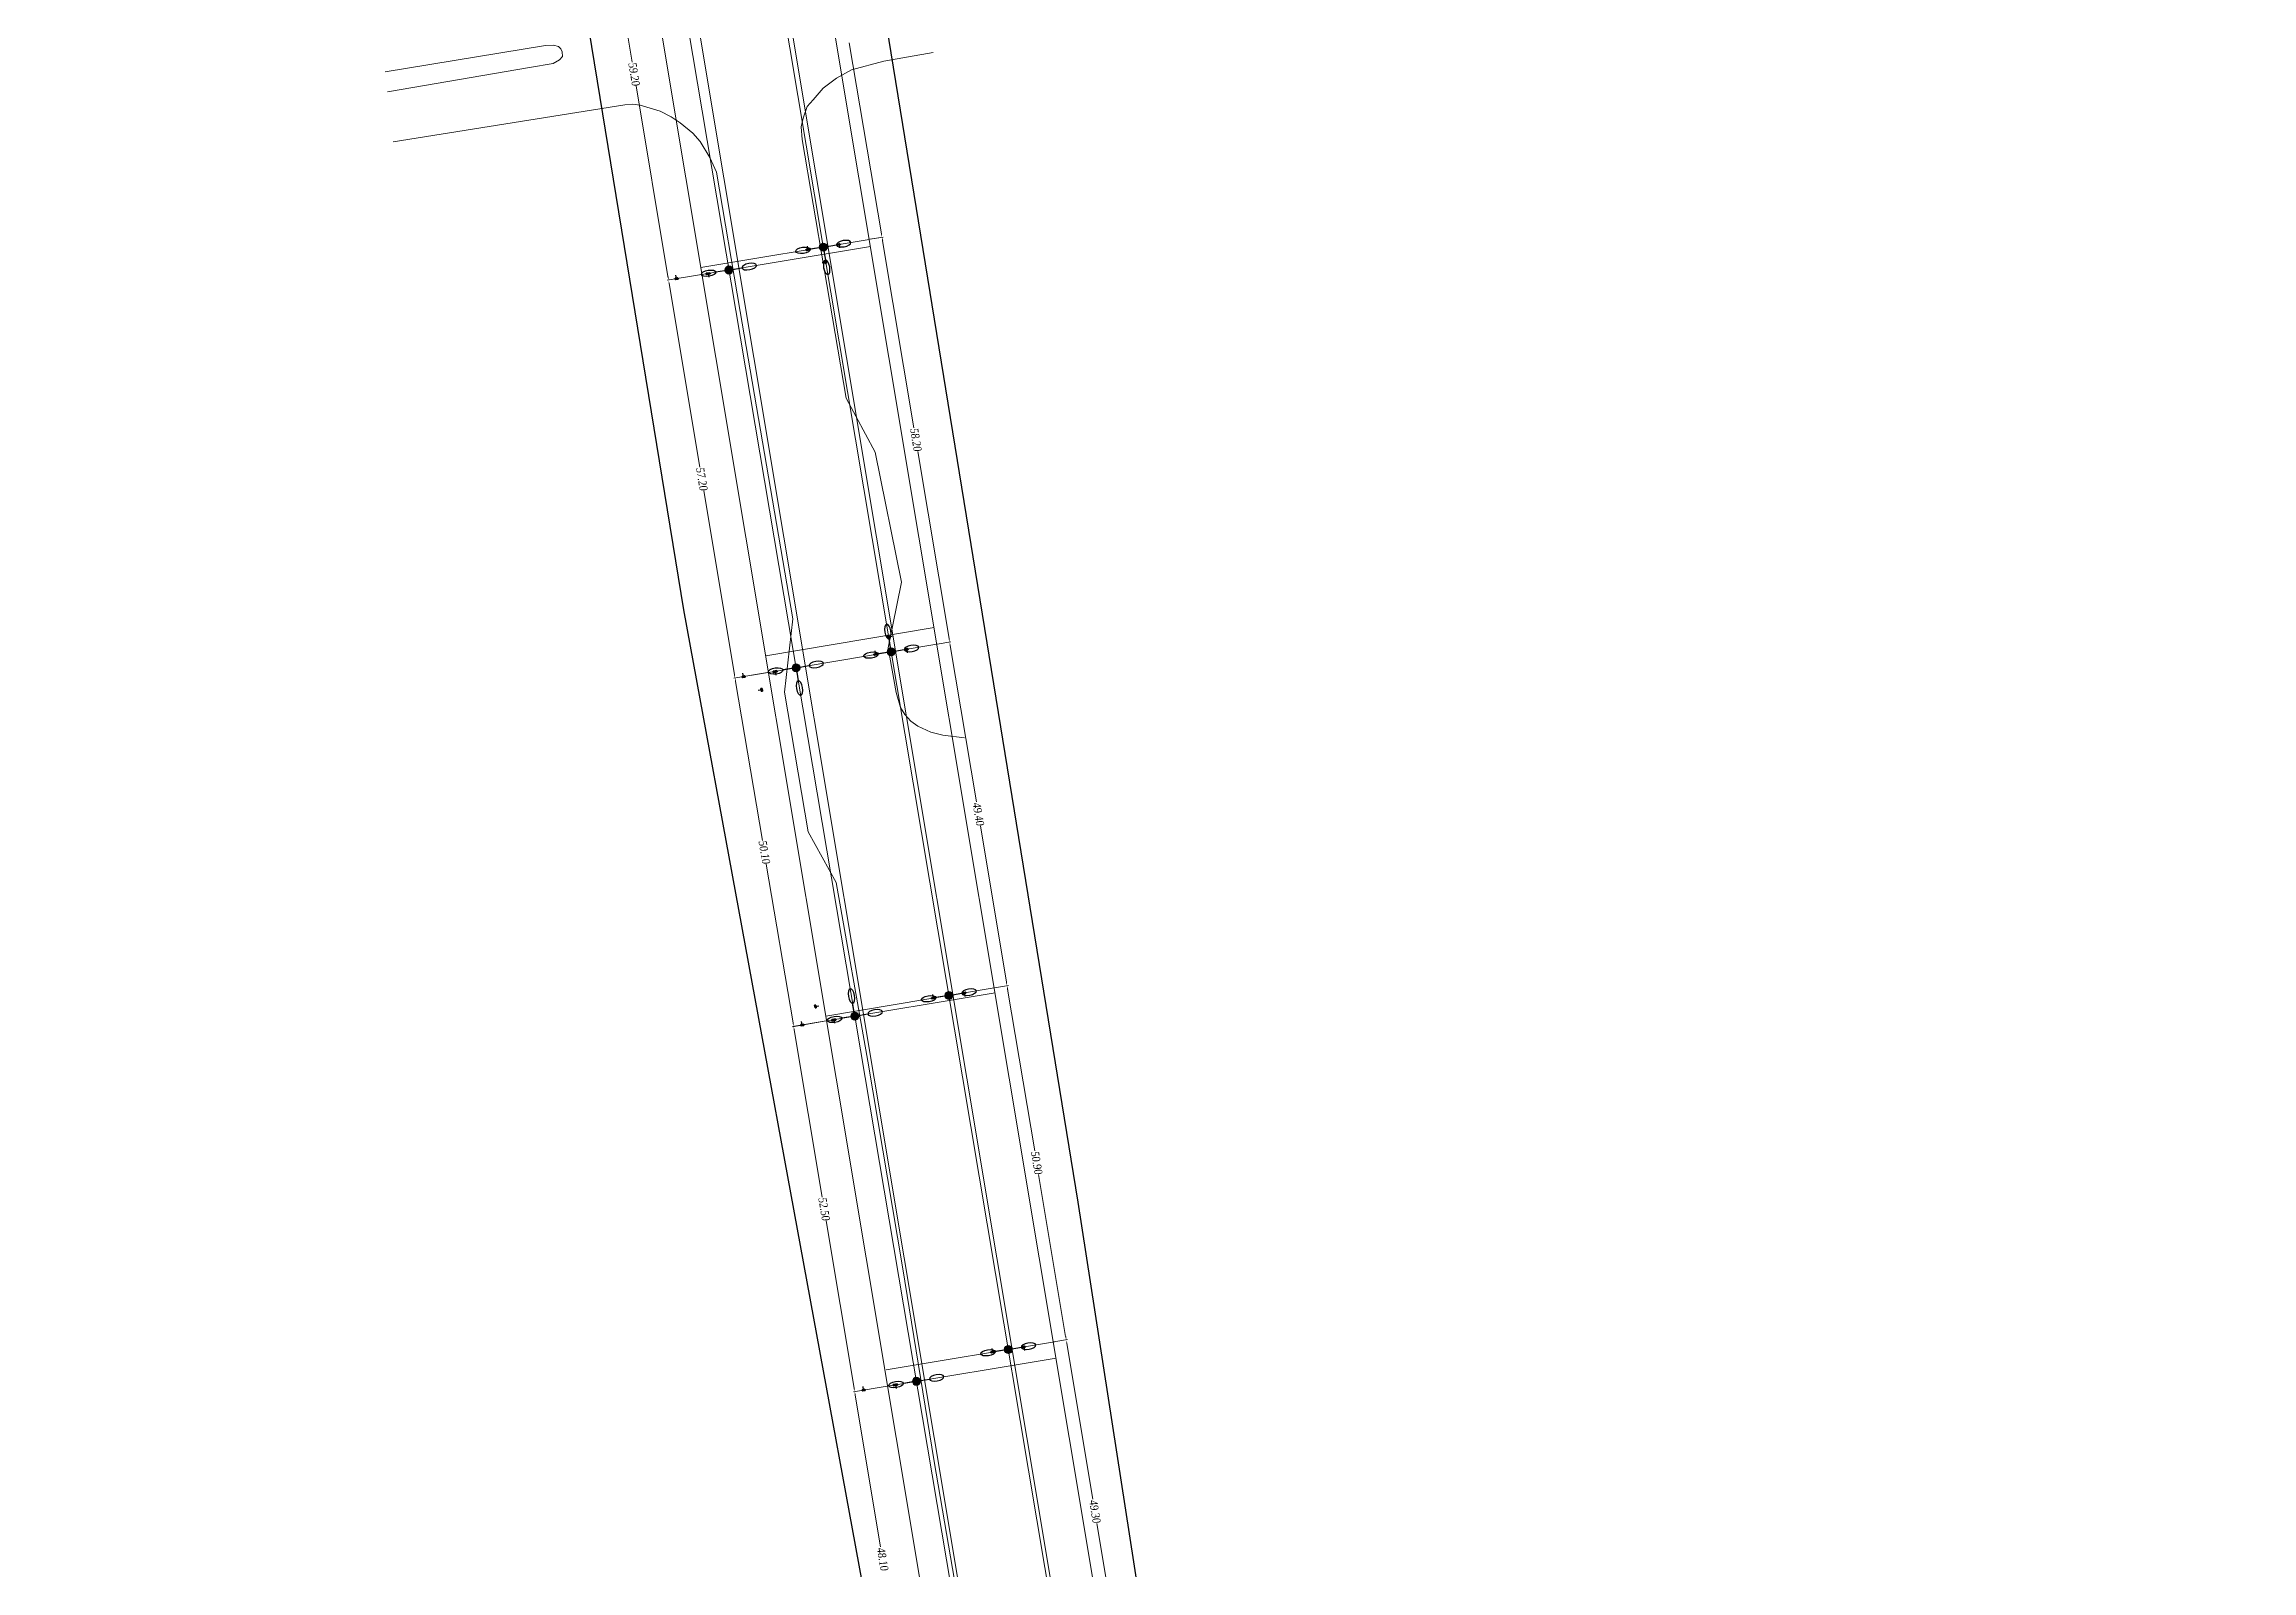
# Model space of a CAD drawing. Extents: x 2474 to 3317, y 1800 to 4862.
# Drawn here: x 2810.1 to 3123.2, y 2836.8 to 3053.3 of the extents above; entities that cross this region are included whole.
import ezdxf

# ---------------------------------------------------------------- set-up
doc = ezdxf.new("R2010")
doc.units = 0
doc.header["$MEASUREMENT"] = 0
for name, color, linetype in [('DLXLUM01', 2, 'Continuous'), ('DLXLUM02', 4, 'Continuous'), ('DLXLUM03', 3, 'Continuous'), ('DLXLUMEX', 2, 'Continuous'), ('DLXSCENE', 7, 'Continuous')]:
    doc.layers.add(name, color=color, linetype=linetype)
doc.layers.add('ОСВЕЩЕНИЕ', color=7, linetype='Continuous', lineweight=15)
doc.layers.add('ситуация', color=7, linetype='Continuous', lineweight=15)
doc.styles.add('стиль2', font='times.ttf', dxfattribs={"width": 0.85, "oblique": 5, "height": 1.15})

# ---------------------------------------------------------------- blocks, each defined once
blk = doc.blocks.new('*U293')
for p, q in [((0.16, 0.11), (-0.19, 0.06)), ((-0.19, 0.06), (0.16, 0.11)), ((-0.19, 0.06), (-0.16, -0.11)), ((-0.15, 0.06), (-0.19, 0.06)), ((-0.16, -0.11), (-0.19, 0.06)), ((-0.19, 0.06), (-0.15, 0.06)), ((0.2, 0.12), (-0.15, 0.06)), ((-0.15, 0.06), (0.2, 0.12)), ((-0.15, 0.06), (-0.12, -0.11)), ((-0.12, -0.11), (-0.15, 0.06)), ((0.16, 0.11), (0.2, 0.12)), ((0.2, 0.12), (0.16, 0.11)), ((0.19, -0.06), (0.16, 0.11)), ((0.16, 0.11), (0.19, -0.06)), ((0.23, -0.05), (0.2, 0.12)), ((0.2, 0.12), (0.23, -0.05)), ((-0.16, -0.11), (0.19, -0.06)), ((0.19, -0.06), (-0.16, -0.11)), ((-0.16, -0.11), (-0.12, -0.11)), ((-0.12, -0.11), (-0.16, -0.11)), ((-0.12, -0.11), (0.23, -0.05)), ((0.23, -0.05), (-0.12, -0.11)), ((0.19, -0.06), (0.23, -0.05)), ((0.23, -0.05), (0.19, -0.06))]:
    blk.add_line(p, q)
at = {"color": 1}
blk.add_line((0.04, 0.01), (0.12, -0.49), dxfattribs=at)
at = {"layer": 'DLXLUMEX', "color": 7}
blk.add_text('2', height=0.1, dxfattribs=at).set_placement((0, 0))
blk = doc.blocks.new('*U294')
for p, q in [((0.2, 0.12), (-0.31, 0.03)), ((-0.31, 0.03), (0.2, 0.12)), ((-0.27, 0.04), (-0.31, 0.03)), ((-0.31, 0.03), (-0.27, 0.04)), ((-0.31, 0.03), (-0.28, -0.13)), ((-0.28, -0.13), (-0.31, 0.03)), ((0.24, 0.13), (-0.27, 0.04)), ((-0.27, 0.04), (0.24, 0.13)), ((-0.27, 0.04), (-0.24, -0.13)), ((-0.24, -0.13), (-0.27, 0.04)), ((0.24, 0.13), (0.2, 0.12)), ((0.2, 0.12), (0.24, 0.13)), ((0.23, -0.05), (0.2, 0.12)), ((0.2, 0.12), (0.23, -0.05)), ((0.27, -0.04), (0.24, 0.13)), ((0.24, 0.13), (0.27, -0.04)), ((-0.28, -0.13), (0.23, -0.05)), ((0.23, -0.05), (-0.28, -0.13)), ((-0.24, -0.13), (-0.28, -0.13)), ((-0.28, -0.13), (-0.24, -0.13)), ((-0.24, -0.13), (0.27, -0.04)), ((0.27, -0.04), (-0.24, -0.13)), ((0.23, -0.05), (0.27, -0.04)), ((0.27, -0.04), (0.23, -0.05))]:
    blk.add_line(p, q)
at = {"color": 1}
blk.add_line((-0.04, -0.01), (-0.12, 0.49), dxfattribs=at)
at = {"layer": 'DLXLUMEX', "color": 7}
blk.add_text('1', height=0.1, dxfattribs=at).set_placement((0, 0))
blk = doc.blocks.new('*U295')
for p, q in [((0.24, 0.12), (-0.27, 0.04)), ((-0.27, 0.04), (0.24, 0.12)), ((-0.23, 0.05), (-0.27, 0.04)), ((-0.27, 0.04), (-0.23, 0.05)), ((-0.27, 0.04), (-0.24, -0.12)), ((-0.24, -0.12), (-0.27, 0.04)), ((0.28, 0.13), (-0.23, 0.05)), ((-0.23, 0.05), (0.28, 0.13)), ((-0.23, 0.05), (-0.21, -0.12)), ((-0.21, -0.12), (-0.23, 0.05)), ((0.24, 0.12), (0.28, 0.13)), ((0.28, 0.13), (0.24, 0.12)), ((0.27, -0.04), (0.24, 0.12)), ((0.24, 0.12), (0.27, -0.04)), ((0.31, -0.04), (0.28, 0.13)), ((0.28, 0.13), (0.31, -0.04)), ((-0.24, -0.12), (0.27, -0.04)), ((0.27, -0.04), (-0.24, -0.12)), ((-0.24, -0.12), (-0.21, -0.12)), ((-0.21, -0.12), (-0.24, -0.12)), ((-0.21, -0.12), (0.31, -0.04)), ((0.31, -0.04), (-0.21, -0.12)), ((0.27, -0.04), (0.31, -0.04)), ((0.31, -0.04), (0.27, -0.04))]:
    blk.add_line(p, q)
at = {"color": 1}
blk.add_line((0.04, 0.01), (0.12, -0.49), dxfattribs=at)
at = {"layer": 'DLXLUMEX', "color": 7}
blk.add_text('1', height=0.1, dxfattribs=at).set_placement((0, 0))
blk = doc.blocks.new('*U296')
for p, q in [((0.12, 0.11), (-0.23, 0.05)), ((-0.23, 0.05), (0.12, 0.11)), ((-0.23, 0.05), (-0.2, -0.12)), ((-0.19, 0.05), (-0.23, 0.05)), ((-0.23, 0.05), (-0.19, 0.05)), ((-0.2, -0.12), (-0.23, 0.05)), ((0.16, 0.11), (-0.19, 0.05)), ((-0.19, 0.05), (0.16, 0.11)), ((-0.19, 0.05), (-0.16, -0.11)), ((-0.16, -0.11), (-0.19, 0.05)), ((0.16, 0.11), (0.12, 0.11)), ((0.12, 0.11), (0.16, 0.11)), ((0.15, -0.06), (0.12, 0.11)), ((0.12, 0.11), (0.15, -0.06)), ((0.19, -0.05), (0.16, 0.11)), ((0.16, 0.11), (0.19, -0.05)), ((-0.2, -0.12), (0.15, -0.06)), ((0.15, -0.06), (-0.2, -0.12)), ((-0.16, -0.11), (-0.2, -0.12)), ((-0.2, -0.12), (-0.16, -0.11)), ((-0.16, -0.11), (0.19, -0.05)), ((0.19, -0.05), (-0.16, -0.11)), ((0.15, -0.06), (0.19, -0.05)), ((0.19, -0.05), (0.15, -0.06))]:
    blk.add_line(p, q)
at = {"color": 1}
blk.add_line((-0.04, -0.01), (-0.12, 0.49), dxfattribs=at)
at = {"layer": 'DLXLUMEX', "color": 7}
blk.add_text('2', height=0.1, dxfattribs=at).set_placement((0, 0))
blk = doc.blocks.new('*U2')
for p, q in [((0.24, 0.12), (-0.27, 0.04)), ((-0.27, 0.04), (0.24, 0.12)), ((-0.23, 0.05), (-0.27, 0.04)), ((-0.27, 0.04), (-0.23, 0.05)), ((-0.27, 0.04), (-0.24, -0.12)), ((-0.24, -0.12), (-0.27, 0.04)), ((0.28, 0.13), (-0.23, 0.05)), ((-0.23, 0.05), (0.28, 0.13)), ((-0.23, 0.05), (-0.21, -0.12)), ((-0.21, -0.12), (-0.23, 0.05)), ((0.24, 0.12), (0.28, 0.13)), ((0.28, 0.13), (0.24, 0.12)), ((0.27, -0.04), (0.24, 0.12)), ((0.24, 0.12), (0.27, -0.04)), ((0.31, -0.04), (0.28, 0.13)), ((0.28, 0.13), (0.31, -0.04)), ((-0.24, -0.12), (0.27, -0.04)), ((0.27, -0.04), (-0.24, -0.12)), ((-0.24, -0.12), (-0.21, -0.12)), ((-0.21, -0.12), (-0.24, -0.12)), ((-0.21, -0.12), (0.31, -0.04)), ((0.31, -0.04), (-0.21, -0.12)), ((0.27, -0.04), (0.31, -0.04)), ((0.31, -0.04), (0.27, -0.04))]:
    blk.add_line(p, q)
at = {"color": 1}
blk.add_line((0.04, 0.01), (0.12, -0.49), dxfattribs=at)
at = {"layer": 'DLXLUMEX', "color": 7}
blk.add_text('1', height=0.1, dxfattribs=at).set_placement((0, 0))
blk = doc.blocks.new('*U3')
for p, q in [((0.12, 0.11), (-0.23, 0.05)), ((-0.23, 0.05), (0.12, 0.11)), ((-0.23, 0.05), (-0.2, -0.12)), ((-0.19, 0.05), (-0.23, 0.05)), ((-0.23, 0.05), (-0.19, 0.05)), ((-0.2, -0.12), (-0.23, 0.05)), ((0.16, 0.11), (-0.19, 0.05)), ((-0.19, 0.05), (0.16, 0.11)), ((-0.19, 0.05), (-0.16, -0.11)), ((-0.16, -0.11), (-0.19, 0.05)), ((0.16, 0.11), (0.12, 0.11)), ((0.12, 0.11), (0.16, 0.11)), ((0.15, -0.06), (0.12, 0.11)), ((0.12, 0.11), (0.15, -0.06)), ((0.19, -0.05), (0.16, 0.11)), ((0.16, 0.11), (0.19, -0.05)), ((-0.2, -0.12), (0.15, -0.06)), ((0.15, -0.06), (-0.2, -0.12)), ((-0.16, -0.11), (-0.2, -0.12)), ((-0.2, -0.12), (-0.16, -0.11)), ((-0.16, -0.11), (0.19, -0.05)), ((0.19, -0.05), (-0.16, -0.11)), ((0.15, -0.06), (0.19, -0.05)), ((0.19, -0.05), (0.15, -0.06))]:
    blk.add_line(p, q)
at = {"color": 1}
blk.add_line((-0.04, -0.01), (-0.12, 0.49), dxfattribs=at)
at = {"layer": 'DLXLUMEX', "color": 7}
blk.add_text('2', height=0.1, dxfattribs=at).set_placement((0, 0))
blk = doc.blocks.new('*U4')
for p, q in [((0.16, 0.11), (-0.19, 0.06)), ((-0.19, 0.06), (0.16, 0.11)), ((-0.19, 0.06), (-0.16, -0.11)), ((-0.15, 0.06), (-0.19, 0.06)), ((-0.16, -0.11), (-0.19, 0.06)), ((-0.19, 0.06), (-0.15, 0.06)), ((0.2, 0.12), (-0.15, 0.06)), ((-0.15, 0.06), (0.2, 0.12)), ((-0.15, 0.06), (-0.12, -0.11)), ((-0.12, -0.11), (-0.15, 0.06)), ((0.16, 0.11), (0.2, 0.12)), ((0.2, 0.12), (0.16, 0.11)), ((0.19, -0.06), (0.16, 0.11)), ((0.16, 0.11), (0.19, -0.06)), ((0.23, -0.05), (0.2, 0.12)), ((0.2, 0.12), (0.23, -0.05)), ((-0.16, -0.11), (0.19, -0.06)), ((0.19, -0.06), (-0.16, -0.11)), ((-0.16, -0.11), (-0.12, -0.11)), ((-0.12, -0.11), (-0.16, -0.11)), ((-0.12, -0.11), (0.23, -0.05)), ((0.23, -0.05), (-0.12, -0.11)), ((0.19, -0.06), (0.23, -0.05)), ((0.23, -0.05), (0.19, -0.06))]:
    blk.add_line(p, q)
at = {"color": 1}
blk.add_line((0.04, 0.01), (0.12, -0.49), dxfattribs=at)
at = {"layer": 'DLXLUMEX', "color": 7}
blk.add_text('2', height=0.1, dxfattribs=at).set_placement((0, 0))
blk = doc.blocks.new('*U5')
for p, q in [((0.2, 0.12), (-0.31, 0.03)), ((-0.31, 0.03), (0.2, 0.12)), ((-0.27, 0.04), (-0.31, 0.03)), ((-0.31, 0.03), (-0.27, 0.04)), ((-0.31, 0.03), (-0.28, -0.13)), ((-0.28, -0.13), (-0.31, 0.03)), ((0.24, 0.13), (-0.27, 0.04)), ((-0.27, 0.04), (0.24, 0.13)), ((-0.27, 0.04), (-0.24, -0.13)), ((-0.24, -0.13), (-0.27, 0.04)), ((0.24, 0.13), (0.2, 0.12)), ((0.2, 0.12), (0.24, 0.13)), ((0.23, -0.05), (0.2, 0.12)), ((0.2, 0.12), (0.23, -0.05)), ((0.27, -0.04), (0.24, 0.13)), ((0.24, 0.13), (0.27, -0.04)), ((-0.28, -0.13), (0.23, -0.05)), ((0.23, -0.05), (-0.28, -0.13)), ((-0.24, -0.13), (-0.28, -0.13)), ((-0.28, -0.13), (-0.24, -0.13)), ((-0.24, -0.13), (0.27, -0.04)), ((0.27, -0.04), (-0.24, -0.13)), ((0.23, -0.05), (0.27, -0.04)), ((0.27, -0.04), (0.23, -0.05))]:
    blk.add_line(p, q)
at = {"color": 1}
blk.add_line((-0.04, -0.01), (-0.12, 0.49), dxfattribs=at)
at = {"layer": 'DLXLUMEX', "color": 7}
blk.add_text('1', height=0.1, dxfattribs=at).set_placement((0, 0))
blk = doc.blocks.new('*U6')
for p, q in [((0.16, 0.11), (-0.19, 0.06)), ((-0.19, 0.06), (0.16, 0.11)), ((-0.19, 0.06), (-0.16, -0.11)), ((-0.15, 0.06), (-0.19, 0.06)), ((-0.16, -0.11), (-0.19, 0.06)), ((-0.19, 0.06), (-0.15, 0.06)), ((0.2, 0.12), (-0.15, 0.06)), ((-0.15, 0.06), (0.2, 0.12)), ((-0.15, 0.06), (-0.12, -0.11)), ((-0.12, -0.11), (-0.15, 0.06)), ((0.16, 0.11), (0.2, 0.12)), ((0.2, 0.12), (0.16, 0.11)), ((0.19, -0.06), (0.16, 0.11)), ((0.16, 0.11), (0.19, -0.06)), ((0.23, -0.05), (0.2, 0.12)), ((0.2, 0.12), (0.23, -0.05)), ((-0.16, -0.11), (0.19, -0.06)), ((0.19, -0.06), (-0.16, -0.11)), ((-0.16, -0.11), (-0.12, -0.11)), ((-0.12, -0.11), (-0.16, -0.11)), ((-0.12, -0.11), (0.23, -0.05)), ((0.23, -0.05), (-0.12, -0.11)), ((0.19, -0.06), (0.23, -0.05)), ((0.23, -0.05), (0.19, -0.06))]:
    blk.add_line(p, q)
at = {"color": 1}
blk.add_line((0.04, 0.01), (0.12, -0.49), dxfattribs=at)
at = {"layer": 'DLXLUMEX', "color": 7}
blk.add_text('2', height=0.1, dxfattribs=at).set_placement((0, 0))
blk = doc.blocks.new('*U7')
for p, q in [((0.2, 0.12), (-0.31, 0.03)), ((-0.31, 0.03), (0.2, 0.12)), ((-0.27, 0.04), (-0.31, 0.03)), ((-0.31, 0.03), (-0.27, 0.04)), ((-0.31, 0.03), (-0.28, -0.13)), ((-0.28, -0.13), (-0.31, 0.03)), ((0.24, 0.13), (-0.27, 0.04)), ((-0.27, 0.04), (0.24, 0.13)), ((-0.27, 0.04), (-0.24, -0.13)), ((-0.24, -0.13), (-0.27, 0.04)), ((0.24, 0.13), (0.2, 0.12)), ((0.2, 0.12), (0.24, 0.13)), ((0.23, -0.05), (0.2, 0.12)), ((0.2, 0.12), (0.23, -0.05)), ((0.27, -0.04), (0.24, 0.13)), ((0.24, 0.13), (0.27, -0.04)), ((-0.28, -0.13), (0.23, -0.05)), ((0.23, -0.05), (-0.28, -0.13)), ((-0.24, -0.13), (-0.28, -0.13)), ((-0.28, -0.13), (-0.24, -0.13)), ((-0.24, -0.13), (0.27, -0.04)), ((0.27, -0.04), (-0.24, -0.13)), ((0.23, -0.05), (0.27, -0.04)), ((0.27, -0.04), (0.23, -0.05))]:
    blk.add_line(p, q)
at = {"color": 1}
blk.add_line((-0.04, -0.01), (-0.12, 0.49), dxfattribs=at)
at = {"layer": 'DLXLUMEX', "color": 7}
blk.add_text('1', height=0.1, dxfattribs=at).set_placement((0, 0))
blk = doc.blocks.new('*U8')
for p, q in [((0.24, 0.12), (-0.27, 0.04)), ((-0.27, 0.04), (0.24, 0.12)), ((-0.23, 0.05), (-0.27, 0.04)), ((-0.27, 0.04), (-0.23, 0.05)), ((-0.27, 0.04), (-0.24, -0.12)), ((-0.24, -0.12), (-0.27, 0.04)), ((0.28, 0.13), (-0.23, 0.05)), ((-0.23, 0.05), (0.28, 0.13)), ((-0.23, 0.05), (-0.21, -0.12)), ((-0.21, -0.12), (-0.23, 0.05)), ((0.24, 0.12), (0.28, 0.13)), ((0.28, 0.13), (0.24, 0.12)), ((0.27, -0.04), (0.24, 0.12)), ((0.24, 0.12), (0.27, -0.04)), ((0.31, -0.04), (0.28, 0.13)), ((0.28, 0.13), (0.31, -0.04)), ((-0.24, -0.12), (0.27, -0.04)), ((0.27, -0.04), (-0.24, -0.12)), ((-0.24, -0.12), (-0.21, -0.12)), ((-0.21, -0.12), (-0.24, -0.12)), ((-0.21, -0.12), (0.31, -0.04)), ((0.31, -0.04), (-0.21, -0.12)), ((0.27, -0.04), (0.31, -0.04)), ((0.31, -0.04), (0.27, -0.04))]:
    blk.add_line(p, q)
at = {"color": 1}
blk.add_line((0.04, 0.01), (0.12, -0.49), dxfattribs=at)
at = {"layer": 'DLXLUMEX', "color": 7}
blk.add_text('1', height=0.1, dxfattribs=at).set_placement((0, 0))
blk = doc.blocks.new('*U9')
for p, q in [((0.12, 0.11), (-0.23, 0.05)), ((-0.23, 0.05), (0.12, 0.11)), ((-0.23, 0.05), (-0.2, -0.12)), ((-0.19, 0.05), (-0.23, 0.05)), ((-0.23, 0.05), (-0.19, 0.05)), ((-0.2, -0.12), (-0.23, 0.05)), ((0.16, 0.11), (-0.19, 0.05)), ((-0.19, 0.05), (0.16, 0.11)), ((-0.19, 0.05), (-0.16, -0.11)), ((-0.16, -0.11), (-0.19, 0.05)), ((0.16, 0.11), (0.12, 0.11)), ((0.12, 0.11), (0.16, 0.11)), ((0.15, -0.06), (0.12, 0.11)), ((0.12, 0.11), (0.15, -0.06)), ((0.19, -0.05), (0.16, 0.11)), ((0.16, 0.11), (0.19, -0.05)), ((-0.2, -0.12), (0.15, -0.06)), ((0.15, -0.06), (-0.2, -0.12)), ((-0.16, -0.11), (-0.2, -0.12)), ((-0.2, -0.12), (-0.16, -0.11)), ((-0.16, -0.11), (0.19, -0.05)), ((0.19, -0.05), (-0.16, -0.11)), ((0.15, -0.06), (0.19, -0.05)), ((0.19, -0.05), (0.15, -0.06))]:
    blk.add_line(p, q)
at = {"color": 1}
blk.add_line((-0.04, -0.01), (-0.12, 0.49), dxfattribs=at)
at = {"layer": 'DLXLUMEX', "color": 7}
blk.add_text('2', height=0.1, dxfattribs=at).set_placement((0, 0))
blk = doc.blocks.new('*U10')
for p, q in [((0.26, 0.13), (-0.28, 0.04)), ((-0.28, 0.04), (0.26, 0.13)), ((-0.28, 0.04), (-0.26, -0.13)), ((-0.26, 0.04), (-0.28, 0.04)), ((-0.26, -0.13), (-0.28, 0.04)), ((-0.28, 0.04), (-0.26, 0.04)), ((0.28, 0.13), (-0.26, 0.04)), ((-0.26, 0.04), (0.28, 0.13)), ((-0.26, 0.04), (-0.24, -0.12)), ((-0.24, -0.12), (-0.26, 0.04)), ((0.28, -0.04), (0.26, 0.13)), ((0.26, 0.13), (0.28, 0.13)), ((0.28, 0.13), (0.26, 0.13)), ((0.26, 0.13), (0.28, -0.04)), ((0.3, -0.04), (0.28, 0.13)), ((0.28, 0.13), (0.3, -0.04)), ((-0.26, -0.13), (0.28, -0.04)), ((0.28, -0.04), (-0.26, -0.13)), ((-0.26, -0.13), (-0.24, -0.12)), ((-0.24, -0.12), (-0.26, -0.13)), ((-0.24, -0.12), (0.3, -0.04)), ((0.3, -0.04), (-0.24, -0.12)), ((0.28, -0.04), (0.3, -0.04)), ((0.3, -0.04), (0.28, -0.04))]:
    blk.add_line(p, q)
at = {"color": 1}
blk.add_line((0.02, 0), (0.1, -0.49), dxfattribs=at)
at = {"layer": 'DLXLUMEX', "color": 7}
blk.add_text('1', height=0.1, dxfattribs=at).set_placement((0, 0))
blk = doc.blocks.new('*U11')
for p, q in [((0.12, 0.11), (-0.23, 0.05)), ((-0.23, 0.05), (0.12, 0.11)), ((-0.23, 0.05), (-0.2, -0.12)), ((-0.19, 0.05), (-0.23, 0.05)), ((-0.23, 0.05), (-0.19, 0.05)), ((-0.2, -0.12), (-0.23, 0.05)), ((0.16, 0.11), (-0.19, 0.05)), ((-0.19, 0.05), (0.16, 0.11)), ((-0.19, 0.05), (-0.16, -0.11)), ((-0.16, -0.11), (-0.19, 0.05)), ((0.16, 0.11), (0.12, 0.11)), ((0.12, 0.11), (0.16, 0.11)), ((0.15, -0.06), (0.12, 0.11)), ((0.12, 0.11), (0.15, -0.06)), ((0.19, -0.05), (0.16, 0.11)), ((0.16, 0.11), (0.19, -0.05)), ((-0.2, -0.12), (0.15, -0.06)), ((0.15, -0.06), (-0.2, -0.12)), ((-0.16, -0.11), (-0.2, -0.12)), ((-0.2, -0.12), (-0.16, -0.11)), ((-0.16, -0.11), (0.19, -0.05)), ((0.19, -0.05), (-0.16, -0.11)), ((0.15, -0.06), (0.19, -0.05)), ((0.19, -0.05), (0.15, -0.06))]:
    blk.add_line(p, q)
at = {"color": 1}
blk.add_line((-0.04, -0.01), (-0.12, 0.49), dxfattribs=at)
at = {"layer": 'DLXLUMEX', "color": 7}
blk.add_text('2', height=0.1, dxfattribs=at).set_placement((0, 0))
blk = doc.blocks.new('*U13')
for p, q in [((0.16, 0.11), (-0.19, 0.06)), ((-0.19, 0.06), (0.16, 0.11)), ((-0.19, 0.06), (-0.16, -0.11)), ((-0.15, 0.06), (-0.19, 0.06)), ((-0.16, -0.11), (-0.19, 0.06)), ((-0.19, 0.06), (-0.15, 0.06)), ((0.2, 0.12), (-0.15, 0.06)), ((-0.15, 0.06), (0.2, 0.12)), ((-0.15, 0.06), (-0.12, -0.11)), ((-0.12, -0.11), (-0.15, 0.06)), ((0.16, 0.11), (0.2, 0.12)), ((0.2, 0.12), (0.16, 0.11)), ((0.19, -0.06), (0.16, 0.11)), ((0.16, 0.11), (0.19, -0.06)), ((0.23, -0.05), (0.2, 0.12)), ((0.2, 0.12), (0.23, -0.05)), ((-0.16, -0.11), (0.19, -0.06)), ((0.19, -0.06), (-0.16, -0.11)), ((-0.16, -0.11), (-0.12, -0.11)), ((-0.12, -0.11), (-0.16, -0.11)), ((-0.12, -0.11), (0.23, -0.05)), ((0.23, -0.05), (-0.12, -0.11)), ((0.19, -0.06), (0.23, -0.05)), ((0.23, -0.05), (0.19, -0.06))]:
    blk.add_line(p, q)
at = {"color": 1}
blk.add_line((0.04, 0.01), (0.12, -0.49), dxfattribs=at)
at = {"layer": 'DLXLUMEX', "color": 7}
blk.add_text('2', height=0.1, dxfattribs=at).set_placement((0, 0))
blk = doc.blocks.new('*U14')
for p, q in [((0.24, 0.13), (-0.3, 0.03)), ((-0.3, 0.03), (0.24, 0.13)), ((-0.28, 0.04), (-0.3, 0.03)), ((-0.3, 0.03), (-0.28, 0.04)), ((-0.3, 0.03), (-0.27, -0.13)), ((-0.27, -0.13), (-0.3, 0.03)), ((0.25, 0.13), (-0.28, 0.04)), ((-0.28, 0.04), (0.25, 0.13)), ((-0.28, 0.04), (-0.25, -0.13)), ((-0.25, -0.13), (-0.28, 0.04)), ((0.25, 0.13), (0.24, 0.13)), ((0.26, -0.04), (0.24, 0.13)), ((0.24, 0.13), (0.25, 0.13)), ((0.24, 0.13), (0.26, -0.04)), ((0.28, -0.04), (0.25, 0.13)), ((0.25, 0.13), (0.28, -0.04)), ((-0.27, -0.13), (0.26, -0.04)), ((0.26, -0.04), (-0.27, -0.13)), ((-0.25, -0.13), (-0.27, -0.13)), ((-0.27, -0.13), (-0.25, -0.13)), ((-0.25, -0.13), (0.28, -0.04)), ((0.28, -0.04), (-0.25, -0.13)), ((0.26, -0.04), (0.28, -0.04)), ((0.28, -0.04), (0.26, -0.04))]:
    blk.add_line(p, q)
at = {"color": 1}
blk.add_line((-0.02, 0), (-0.1, 0.49), dxfattribs=at)
at = {"layer": 'DLXLUMEX', "color": 7}
blk.add_text('1', height=0.1, dxfattribs=at).set_placement((0, 0))
blk = doc.blocks.new('*U29')
for p, q in [((0.06, 0.19), (-0.11, 0.16)), ((-0.11, 0.16), (0.06, 0.19)), ((-0.11, 0.16), (-0.06, -0.19)), ((-0.06, -0.19), (-0.11, 0.16)), ((-0.11, 0.16), (-0.11, 0.12)), ((-0.11, 0.12), (-0.11, 0.16)), ((0.06, 0.15), (-0.11, 0.12)), ((-0.11, 0.12), (0.06, 0.15)), ((-0.11, 0.12), (-0.05, -0.23)), ((-0.05, -0.23), (-0.11, 0.12)), ((0.11, -0.16), (0.06, 0.19)), ((0.06, 0.15), (0.06, 0.19)), ((0.06, 0.19), (0.11, -0.16)), ((0.06, 0.19), (0.06, 0.15)), ((0.12, -0.2), (0.06, 0.15)), ((0.06, 0.15), (0.12, -0.2)), ((-0.06, -0.19), (0.11, -0.16)), ((0.11, -0.16), (-0.06, -0.19)), ((-0.06, -0.19), (-0.05, -0.23)), ((-0.05, -0.23), (-0.06, -0.19)), ((-0.05, -0.23), (0.12, -0.2)), ((0.12, -0.2), (-0.05, -0.23)), ((0.11, -0.16), (0.12, -0.2)), ((0.12, -0.2), (0.11, -0.16))]:
    blk.add_line(p, q)
at = {"color": 1}
blk.add_line((0.01, -0.04), (-0.49, -0.12), dxfattribs=at)
at = {"layer": 'DLXLUMEX', "color": 7}
blk.add_text('3', height=0.1, dxfattribs=at).set_placement((0, 0))
blk = doc.blocks.new('*U30')
for p, q in [((0.05, 0.23), (-0.12, 0.2)), ((-0.12, 0.2), (0.05, 0.23)), ((-0.12, 0.2), (-0.06, -0.15)), ((-0.11, 0.16), (-0.12, 0.2)), ((-0.12, 0.2), (-0.11, 0.16)), ((-0.06, -0.15), (-0.12, 0.2)), ((0.06, 0.19), (-0.11, 0.16)), ((-0.11, 0.16), (0.06, 0.19)), ((-0.11, 0.16), (-0.06, -0.19)), ((-0.06, -0.19), (-0.11, 0.16)), ((0.06, 0.19), (0.05, 0.23)), ((0.11, -0.12), (0.05, 0.23)), ((0.05, 0.23), (0.06, 0.19)), ((0.05, 0.23), (0.11, -0.12)), ((0.11, -0.16), (0.06, 0.19)), ((0.06, 0.19), (0.11, -0.16)), ((-0.06, -0.15), (0.11, -0.12)), ((0.11, -0.12), (-0.06, -0.15)), ((-0.06, -0.15), (-0.06, -0.19)), ((-0.06, -0.19), (-0.06, -0.15)), ((-0.06, -0.19), (0.11, -0.16)), ((0.11, -0.16), (-0.06, -0.19)), ((0.11, -0.16), (0.11, -0.12)), ((0.11, -0.12), (0.11, -0.16))]:
    blk.add_line(p, q)
at = {"color": 1}
blk.add_line((-0.01, 0.04), (0.49, 0.12), dxfattribs=at)
at = {"layer": 'DLXLUMEX', "color": 7}
blk.add_text('3', height=0.1, dxfattribs=at).set_placement((0, 0))
blk = doc.blocks.new('*U31')
for p, q in [((0.06, 0.19), (-0.11, 0.16)), ((-0.11, 0.16), (0.06, 0.19)), ((-0.11, 0.16), (-0.06, -0.19)), ((-0.06, -0.19), (-0.11, 0.16)), ((-0.11, 0.16), (-0.1, 0.13)), ((-0.1, 0.13), (-0.11, 0.16)), ((0.06, 0.15), (-0.1, 0.13)), ((-0.1, 0.13), (0.06, 0.15)), ((-0.1, 0.13), (-0.05, -0.23)), ((-0.05, -0.23), (-0.1, 0.13)), ((0.11, -0.16), (0.06, 0.19)), ((0.06, 0.15), (0.06, 0.19)), ((0.06, 0.19), (0.11, -0.16)), ((0.06, 0.19), (0.06, 0.15)), ((0.12, -0.2), (0.06, 0.15)), ((0.06, 0.15), (0.12, -0.2)), ((-0.06, -0.19), (0.11, -0.16)), ((0.11, -0.16), (-0.06, -0.19)), ((-0.06, -0.19), (-0.05, -0.23)), ((-0.05, -0.23), (-0.06, -0.19)), ((-0.05, -0.23), (0.12, -0.2)), ((0.12, -0.2), (-0.05, -0.23)), ((0.11, -0.16), (0.12, -0.2)), ((0.12, -0.2), (0.11, -0.16))]:
    blk.add_line(p, q)
at = {"color": 1}
blk.add_line((0.01, -0.04), (-0.49, -0.11), dxfattribs=at)
at = {"layer": 'DLXLUMEX', "color": 7}
blk.add_text('3', height=0.1, dxfattribs=at).set_placement((0, 0))
blk = doc.blocks.new('*U32')
for p, q in [((0.05, 0.23), (-0.12, 0.2)), ((-0.12, 0.2), (0.05, 0.23)), ((-0.11, 0.16), (-0.12, 0.2)), ((-0.12, 0.2), (-0.06, -0.15)), ((-0.12, 0.2), (-0.11, 0.16)), ((-0.06, -0.15), (-0.12, 0.2)), ((0.06, 0.19), (-0.11, 0.16)), ((-0.11, 0.16), (0.06, 0.19)), ((-0.11, 0.16), (-0.06, -0.19)), ((-0.06, -0.19), (-0.11, 0.16)), ((0.06, 0.19), (0.05, 0.23)), ((0.11, -0.12), (0.05, 0.23)), ((0.05, 0.23), (0.06, 0.19)), ((0.05, 0.23), (0.11, -0.12)), ((0.11, -0.16), (0.06, 0.19)), ((0.06, 0.19), (0.11, -0.16)), ((-0.06, -0.15), (0.11, -0.12)), ((0.11, -0.12), (-0.06, -0.15)), ((-0.06, -0.15), (-0.06, -0.19)), ((-0.06, -0.19), (-0.06, -0.15)), ((-0.06, -0.19), (0.11, -0.16)), ((0.11, -0.16), (-0.06, -0.19)), ((0.11, -0.16), (0.11, -0.12)), ((0.11, -0.12), (0.11, -0.16))]:
    blk.add_line(p, q)
at = {"color": 1}
blk.add_line((-0.01, 0.04), (0.49, 0.12), dxfattribs=at)
at = {"layer": 'DLXLUMEX', "color": 7}
blk.add_text('3', height=0.1, dxfattribs=at).set_placement((0, 0))
blk = doc.blocks.new('*U218')
for p, q in [((2815.85, 3494.78), (2900.78, 2973.1)), ((2956.76, 2889.13), (2859.28, 3488.5)), ((2900.78, 2973.1), (2950.49, 2702.37)), ((2984.75, 2708.17), (2956.76, 2889.13))]:
    blk.add_line(p, q)

msp = doc.modelspace()

# ---------------------------------------------------------------- hatches: boundary and pattern name
at = {"layer": 'ОСВЕЩЕНИЕ', "linetype": 'Continuous', "lineweight": 18}
h = msp.add_hatch(color=7, dxfattribs=at)
edge = h.paths.add_edge_path()
edge.add_arc((2920.62, 3024.54), 0.572, 0, 360)
h = msp.add_hatch(color=7, dxfattribs=at)
edge = h.paths.add_edge_path()
edge.add_arc((2907.24, 3021.29), 0.572, 0, 360)
h = msp.add_hatch(color=7, dxfattribs=at)
edge = h.paths.add_edge_path()
edge.add_arc((2930.25, 2967.15), 0.572, 0, 360)
h = msp.add_hatch(color=7, dxfattribs=at)
edge = h.paths.add_edge_path()
edge.add_arc((2916.76, 2964.89), 0.572, 0, 360)
h = msp.add_hatch(color=7, dxfattribs=at)
edge = h.paths.add_edge_path()
edge.add_arc((2938.43, 2918.42), 0.572, 0, 360)
h = msp.add_hatch(color=7, dxfattribs=at)
edge = h.paths.add_edge_path()
edge.add_arc((2925.09, 2915.49), 0.572, 0, 360)
h = msp.add_hatch(color=7, dxfattribs=at)
edge = h.paths.add_edge_path()
edge.add_arc((2946.85, 2868.23), 0.572, 0, 360)
h = msp.add_hatch(color=7, dxfattribs=at)
edge = h.paths.add_edge_path()
edge.add_arc((2933.82, 2863.72), 0.572, 0, 360)

# ---------------------------------------------------------------- linework, layer by layer
at = {"layer": 'ОСВЕЩЕНИЕ', "color": 1, "linetype": 'Continuous'}
for p, q in [((2958.52, 2717.29), (2893.6, 3102.14)), ((2971.83, 2719.34), (2909.49, 3090.9))]:
    msp.add_line(p, q, dxfattribs=at)
at = {"layer": 'ОСВЕЩЕНИЕ', "color": 7, "linetype": 'Continuous', "lineweight": 18}
for centre in [(2920.62, 3024.54), (2920.62, 3024.54), (2907.24, 3021.29), (2907.24, 3021.29), (2930.25, 2967.15), (2930.25, 2967.15), (2916.76, 2964.89), (2916.76, 2964.89), (2938.43, 2918.42), (2938.43, 2918.42), (2925.09, 2915.49), (2925.09, 2915.49), (2946.85, 2868.23), (2946.85, 2868.23), (2933.82, 2863.72), (2933.82, 2863.72)]:
    msp.add_circle(centre, 0.572, dxfattribs=at)
at = {"layer": 'ситуация', "color": 4}
for p, q in [((3098.64, 1851.95), (2595.93, 4861.51)), ((3098.64, 1851.95), (2595.93, 4861.51)), ((3104.02, 1851.95), (2601.35, 4861.27)), ((3115.86, 1859.76), (2614.6, 4860.67)), ((3115.86, 1859.76), (2614.6, 4860.67)), ((3123.17, 1851.95), (2620.65, 4860.4)), ((3123.17, 1851.95), (2620.65, 4860.4)), ((2903.26, 3021.64), (2927.13, 3025.63)), ((2903.26, 3021.64), (2927.13, 3025.63)), ((2903.42, 3020.65), (2927.29, 3024.64)), ((2903.42, 3020.65), (2927.29, 3024.64)), ((2912.45, 2966.6), (2936.32, 2970.59)), ((2912.84, 2964.24), (2936.71, 2968.22)), ((2912.84, 2964.24), (2936.71, 2968.22)), ((2920.98, 2915.51), (2944.85, 2919.5)), ((2921.1, 2914.82), (2944.97, 2918.81)), ((2929.52, 2865.33), (2953.39, 2869.32)), ((2929.75, 2863.04), (2953.62, 2867.02))]:
    msp.add_line(p, q, dxfattribs=at)
at = {"layer": 'ситуация'}
for p, q in [((2889.01, 3077.76), (2893.52, 3050.74)), ((2928.87, 3026.43), (2924.31, 3053.51)), ((2898.6, 3020.35), (2894.08, 3047.38)), ((2927.19, 3025.64), (2929.13, 3025.96)), ((2927.25, 3025.65), (2929.13, 3025.96)), ((2929.03, 3025.44), (2933.46, 2998.91)), ((2903.36, 3020.64), (2898.5, 3019.83)), ((2903.36, 3020.64), (2898.5, 3019.83)), ((2898.76, 3019.37), (2903.11, 2993.33)), ((2938.46, 2969.02), (2934.03, 2995.55)), ((2908.02, 2963.94), (2903.67, 2989.97)), ((2936.78, 2968.23), (2938.72, 2968.56)), ((2936.78, 2968.23), (2938.72, 2968.56)), ((2938.62, 2968.03), (2942.32, 2945.87)), ((2912.78, 2964.22), (2907.92, 2963.41)), ((2912.72, 2964.21), (2907.93, 2963.41)), ((2908.19, 2962.94), (2911.98, 2940.42)), ((2946.6, 2920.3), (2942.89, 2942.46)), ((2916.34, 2914.53), (2912.54, 2937.05)), ((2944.91, 2919.51), (2946.86, 2919.83)), ((2944.91, 2919.51), (2946.86, 2919.83)), ((2946.76, 2919.31), (2950.59, 2896.38)), ((2921.04, 2914.81), (2916.24, 2914)), ((2921.04, 2914.81), (2916.24, 2914.01)), ((2916.5, 2913.54), (2920.46, 2889.83)), ((2954.98, 2870.09), (2951.15, 2893.02)), ((2924.99, 2862.75), (2921.02, 2886.47)), ((2953.3, 2869.3), (2955.24, 2869.63)), ((2953.3, 2869.3), (2955.24, 2869.63)), ((2955.15, 2869.1), (2958.84, 2846.99)), ((2929.69, 2863.03), (2924.89, 2862.23)), ((2929.69, 2863.03), (2924.89, 2862.23)), ((2925.15, 2861.76), (2928.75, 2840.24)), ((2963.1, 2821.46), (2959.41, 2843.58))]:
    msp.add_line(p, q, dxfattribs=at)
at = {"layer": 'ситуация', "linetype": 'Continuous', "lineweight": 18}
for p, q in [((2858.52, 3049.39), (2881.21, 3053.12)), ((2881.21, 3053.12), (2882.38, 3053.18)), ((2882.38, 3053.18), (2883.09, 3052.99)), ((2883.09, 3052.99), (2883.42, 3052.67)), ((2883.42, 3052.67), (2883.61, 3052.21)), ((2883.61, 3052.21), (2883.62, 3051.56)), ((2936.18, 3052.15), (2929.2, 3050.9)), ((2878.98, 3049.99), (2858.81, 3046.57)), ((2882.34, 3050.56), (2878.98, 3049.99)), ((2883.23, 3051.08), (2882.34, 3050.56)), ((2883.62, 3051.56), (2883.23, 3051.08)), ((2924.64, 3049.65), (2922.51, 3048.5)), ((2929.2, 3050.9), (2924.64, 3049.65)), ((2920.61, 3047.08), (2919.17, 3045.44)), ((2922.51, 3048.5), (2920.61, 3047.08)), ((2859.64, 3039.46), (2892.48, 3044.73)), ((2892.48, 3044.73), (2893.58, 3044.79)), ((2893.58, 3044.79), (2894.67, 3044.66)), ((2894.67, 3044.66), (2897.47, 3043.81)), ((2897.47, 3043.81), (2899.07, 3043.03)), ((2899.07, 3043.03), (2900.34, 3042.15)), ((2917.77, 3042.82), (2917.48, 3041.58)), ((2918.34, 3044.49), (2917.77, 3042.82)), ((2919.17, 3045.44), (2918.34, 3044.49)), ((2900.34, 3042.15), (2902.13, 3040.69)), ((2902.13, 3040.69), (2903.15, 3039.53)), ((2903.15, 3039.53), (2904.54, 3037.25)), ((2917.48, 3041.58), (2917.63, 3039.8)), ((2917.63, 3039.8), (2923.87, 3003.1)), ((2904.54, 3037.25), (2905.48, 3035.18)), ((2905.48, 3035.18), (2908.84, 3015.41)), ((2908.84, 3015.41), (2916.32, 2971.82)), ((2923.87, 3003.1), (2927.96, 2995.47)), ((2927.96, 2995.47), (2931.72, 2977.03)), ((2931.72, 2977.03), (2929.83, 2967.71)), ((2916.32, 2971.82), (2915.13, 2961.44)), ((2929.83, 2967.71), (2930.95, 2961.4)), ((2915.13, 2961.44), (2918.48, 2941.61)), ((2930.95, 2961.4), (2931.59, 2959.28)), ((2931.59, 2959.28), (2932.17, 2958.25)), ((2932.17, 2958.25), (2933.04, 2957.3)), ((2933.04, 2957.3), (2934.02, 2956.61)), ((2934.02, 2956.61), (2935.87, 2955.76)), ((2935.87, 2955.76), (2937.59, 2955.34)), ((2937.59, 2955.34), (2940.62, 2954.96)), ((2918.48, 2941.61), (2922.46, 2934.46)), ((2922.46, 2934.46), (2926.94, 2909.1)), ((2926.94, 2909.1), (2931.83, 2879.93)), ((2931.83, 2879.93), (2936.35, 2852.35)), ((2936.35, 2852.35), (2942.08, 2818.68))]:
    msp.add_line(p, q, dxfattribs=at)
at = {"layer": 'ситуация', "color": 0, "lineweight": 25}
for p, q in [((2920.62, 3024.54), (2918.77, 3024.24)), ((2920.62, 3024.54), (2922.47, 3024.85)), ((2920.62, 3024.54), (2920.93, 3022.69)), ((2907.24, 3021.29), (2905.39, 3021)), ((2907.24, 3021.29), (2909.09, 3021.6)), ((2930.25, 2967.15), (2929.94, 2969)), ((2916.76, 2964.89), (2914.9, 2964.59)), ((2916.76, 2964.89), (2918.6, 2965.2)), ((2916.76, 2964.89), (2917.07, 2963.04)), ((2930.25, 2967.15), (2928.4, 2966.86)), ((2930.25, 2967.15), (2932.1, 2967.46)), ((2938.43, 2918.42), (2936.57, 2918.13)), ((2938.43, 2918.42), (2940.28, 2918.73)), ((2925.09, 2915.49), (2923.24, 2915.19)), ((2925.09, 2915.49), (2924.78, 2917.34)), ((2925.09, 2915.49), (2926.94, 2915.8)), ((2946.85, 2868.23), (2945, 2867.93)), ((2946.85, 2868.23), (2948.7, 2868.54)), ((2933.82, 2863.72), (2931.97, 2863.42)), ((2933.82, 2863.72), (2935.67, 2864.03))]:
    msp.add_line(p, q, dxfattribs=at)
for centre in [(2917.74, 3024.08), (2904.36, 3020.83), (2913.88, 2964.43), (2927.37, 2966.69), (2935.55, 2917.96), (2922.21, 2915.03), (2943.97, 2867.77), (2930.94, 2863.26)]:
    msp.add_ellipse(centre, major_axis=(-1.03, -0.16), ratio=0.418921, dxfattribs=at)
at = {"layer": 'ситуация', "color": 0, "lineweight": 25, "extrusion": (0, 0, -1)}
for centre, major_axis in [((2923.5, 3025.02), (1.03, 0.18)), ((2910.12, 3021.77), (1.03, 0.18)), ((2921.1, 3021.66), (0.18, -1.03)), ((2929.77, 2970.03), (-0.18, 1.03)), ((2933.13, 2967.63), (1.03, 0.18)), ((2919.63, 2965.37), (1.03, 0.18)), ((2917.24, 2962.01), (0.18, -1.03)), ((2924.61, 2918.36), (-0.18, 1.03)), ((2941.3, 2918.91), (1.03, 0.18)), ((2927.97, 2915.97), (1.03, 0.18)), ((2949.72, 2868.71), (1.03, 0.18)), ((2936.7, 2864.2), (1.03, 0.18))]:
    msp.add_ellipse(centre, major_axis=major_axis, ratio=0.418921, dxfattribs=at)
at = {"layer": 'ситуация'}
for points in [[(2928.95, 3026.44), (2928.79, 3026.41), (2928.95, 3025.93)], [(2929.12, 3025.45), (2928.95, 3025.42), (2928.95, 3025.93)], [(2898.68, 3020.37), (2898.51, 3020.34), (2898.68, 3019.86)], [(2898.84, 3019.38), (2898.68, 3019.35), (2898.68, 3019.86)], [(2938.54, 2969.03), (2938.37, 2969.01), (2938.54, 2968.53)], [(2938.7, 2968.05), (2938.54, 2968.02), (2938.54, 2968.53)], [(2908.1, 2963.95), (2907.94, 2963.92), (2908.1, 2963.44)], [(2908.27, 2962.96), (2908.1, 2962.93), (2908.1, 2963.44)], [(2946.68, 2920.31), (2946.51, 2920.28), (2946.68, 2919.8)], [(2946.84, 2919.32), (2946.68, 2919.3), (2946.68, 2919.8)], [(2916.42, 2914.54), (2916.25, 2914.51), (2916.42, 2914.03)], [(2916.58, 2913.56), (2916.42, 2913.53), (2916.42, 2914.04)], [(2955.06, 2870.1), (2954.9, 2870.08), (2955.06, 2869.6)], [(2955.23, 2869.12), (2955.06, 2869.09), (2955.06, 2869.6)], [(2925.07, 2862.76), (2924.9, 2862.73), (2925.07, 2862.26)], [(2925.23, 2861.78), (2925.07, 2861.75), (2925.07, 2862.26)]]:
    msp.add_solid(points, dxfattribs=at)

# ---------------------------------------------------------------- block references
at = {"layer": 'DLXLUM01'}
for name, p in [('*U14', (2918.47, 3024.19)), ('*U10', (2904.27, 3020.78)), ('*U8', (2913.77, 2964.35)), ('*U7', (2928.1, 2966.8)), ('*U5', (2936.28, 2918.07)), ('*U2', (2922.09, 2914.97)), ('*U294', (2944.7, 2867.87)), ('*U295', (2930.81, 2863.21))]:
    msp.add_blockref(name, p, dxfattribs=at)
at = {"layer": 'DLXLUM02'}
for name, p in [('*U13', (2922.78, 3024.9)), ('*U11', (2899.83, 3020.06)), ('*U6', (2932.41, 2967.51)), ('*U9', (2909.33, 2963.62)), ('*U4', (2940.59, 2918.79)), ('*U3', (2917.65, 2914.24)), ('*U293', (2949.01, 2868.59)), ('*U296', (2926.37, 2862.48))]:
    msp.add_blockref(name, p, dxfattribs=at)
at = {"layer": 'DLXLUM03'}
for name, p in [('*U29', (2920.93, 3022.45)), ('*U30', (2929.88, 2969.24)), ('*U31', (2911.88, 2961.78)), ('*U32', (2919.51, 2916.84))]:
    msp.add_blockref(name, p, dxfattribs=at)
at = {"layer": 'DLXSCENE'}
msp.add_blockref('*U218', (0, 0), dxfattribs=at)

# ---------------------------------------------------------------- texts
at = {"layer": 'ситуация', "style": 'стиль2', "oblique": 5, "width": 0.85}
for s, rotation, p in [('59.20', 279.483, (2892.97, 3050.62)), ('58.20', 279.483, (2932.91, 2998.8)), ('57.20', 279.483, (2902.56, 2993.22)), ('49.40', 279.483, (2941.78, 2945.71)), ('50.10', 279.5544, (2911.43, 2940.3)), ('50.90', 279.483, (2950.04, 2896.27)), ('52.50', 279.483, (2919.91, 2889.71)), ('49.30', 279.483, (2958.3, 2846.83)), ('48.10', 279.483, (2928.2, 2840.08))]:
    msp.add_text(s, height=1.15, rotation=rotation, dxfattribs=at).set_placement(p)

doc.saveas('drawing.dxf')
